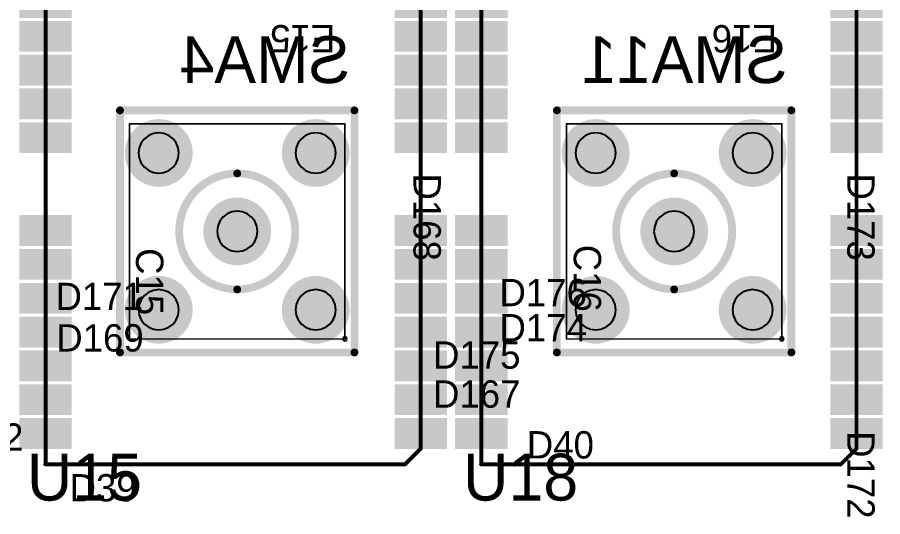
# Model space of a CAD drawing. Extents: x 11.69 to 17.18, y 4.05 to 12.26.
# Drawn here: x 13.332 to 14.439, y 7.414 to 8.054 of the extents above; entities that cross this region are included whole.
import ezdxf

# ---------------------------------------------------------------- set-up
doc = ezdxf.new("R2010")
doc.units = 0
doc.layers.get('0').update_dxf_attribs({"linetype": 'CONTINUOUS'})
for name, color, linetype in [('BOTTOMLAYER', 5, 'CONTINUOUS'), ('BOTTOMOVERLAY', 54, 'CONTINUOUS'), ('BOTTOMSOLDER', 6, 'CONTINUOUS'), ('MECHANICAL10', 56, 'CONTINUOUS'), ('MECHANICAL6', 56, 'CONTINUOUS'), ('MECHANICAL8', 56, 'CONTINUOUS'), ('MECHANICAL9', 56, 'CONTINUOUS'), ('MULTILAYER', 9, 'CONTINUOUS'), ('TOPLAYER', 1, 'CONTINUOUS'), ('TOPOVERLAY', 2, 'CONTINUOUS'), ('TOPPASTE', 8, 'CONTINUOUS'), ('TOPSOLDER', 216, 'CONTINUOUS')]:
    doc.layers.add(name, color=color, linetype=linetype)

# ---------------------------------------------------------------- blocks, each defined once
blk = doc.blocks.new('SMA_TH_HL_SMA_KHD4_B_28')
at = {"layer": 'BOTTOMLAYER', "const_width": 0.0394}
for points in [[(-0.1201, 0.1004, 1), (-0.0807, 0.1004, 1)], [(0.0807, 0.1004, 1), (0.1201, 0.1004, 1)], [(-0.0197, 0, 1), (0.0197, 0, 1)], [(-0.1201, -0.1004, 1), (-0.0807, -0.1004, 1)], [(0.0807, -0.1004, 1), (0.1201, -0.1004, 1)]]:
    blk.add_lwpolyline(points, format="xyb", close=True, dxfattribs=at)
at = {"layer": 'BOTTOMOVERLAY', "const_width": 0.01}
for points in [[(-0.155, 0.15), (-0.155, -0.15)], [(-0.155, 0.15), (0.155, 0.15)], [(0.155, 0.15), (0.155, -0.15)], [(-0.155, -0.15), (0.155, -0.15)]]:
    blk.add_lwpolyline(points, dxfattribs=at)
at = {"layer": 'BOTTOMOVERLAY'}
for points, const_width in [([(-0.1575, 0.15, 1), (-0.1525, 0.15, 1)], 0.005), ([(-0.1575, 0.15, 1), (-0.1525, 0.15, 1)], 0.005), ([(0.1525, 0.15, 1), (0.1575, 0.15, 1)], 0.005), ([(0.1525, 0.15, 1), (0.1575, 0.15, 1)], 0.005), ([(0.0743, 0, 1), (-0.0743, 0, 1)], 0.01), ([(-0.0768, 0, 1), (-0.0718, 0, 1)], 0.005), ([(0.0718, 0, 1), (0.0768, 0, 1)], 0.005), ([(-0.1575, -0.15, 1), (-0.1525, -0.15, 1)], 0.005), ([(-0.1575, -0.15, 1), (-0.1525, -0.15, 1)], 0.005), ([(0.1525, -0.15, 1), (0.1575, -0.15, 1)], 0.005), ([(0.1525, -0.15, 1), (0.1575, -0.15, 1)], 0.005)]:
    blk.add_lwpolyline(points, format="xyb", close=True, dxfattribs=dict(at, const_width=const_width))
at = {"layer": 'BOTTOMSOLDER', "const_width": 0.0434}
for points in [[(-0.1221, 0.1004, 1), (-0.0787, 0.1004, 1)], [(0.0787, 0.1004, 1), (0.1221, 0.1004, 1)], [(-0.0217, 0, 1), (0.0217, 0, 1)], [(-0.1221, -0.1004, 1), (-0.0787, -0.1004, 1)], [(0.0787, -0.1004, 1), (0.1221, -0.1004, 1)]]:
    blk.add_lwpolyline(points, format="xyb", close=True, dxfattribs=at)
at = {"layer": 'MECHANICAL6', "const_width": 0.002}
for points in [[(-0.1378, 0.1378), (0.1378, 0.1378)], [(-0.1378, 0.1378), (-0.1378, -0.1378)], [(0.1378, 0.1378), (0.1378, -0.1378)], [(-0.1378, -0.1378), (0.1378, -0.1378)]]:
    blk.add_lwpolyline(points, dxfattribs=at)
at = {"layer": 'MECHANICAL6', "const_width": 0.001}
for points in [[(-0.1383, 0.1378, 1), (-0.1373, 0.1378, 1)], [(-0.1383, 0.1378, 1), (-0.1373, 0.1378, 1)], [(0.1373, 0.1378, 1), (0.1383, 0.1378, 1)], [(0.1373, 0.1378, 1), (0.1383, 0.1378, 1)], [(-0.1383, -0.1378, 1), (-0.1373, -0.1378, 1)], [(-0.1383, -0.1378, 1), (-0.1373, -0.1378, 1)], [(0.1373, -0.1378, 1), (0.1383, -0.1378, 1)], [(0.1373, -0.1378, 1), (0.1383, -0.1378, 1)]]:
    blk.add_lwpolyline(points, format="xyb", close=True, dxfattribs=at)
at = {"layer": 'MECHANICAL8'}
for p, q in [((-0.1396, -0.136), (-0.1403, -0.1378)), ((-0.1403, -0.1378), (-0.1396, -0.1396)), ((-0.1378, -0.1352), (-0.1396, -0.136)), ((-0.1396, -0.1396), (-0.1378, -0.1403)), ((-0.136, -0.136), (-0.1378, -0.1352)), ((-0.1378, -0.1403), (-0.136, -0.1396)), ((-0.1352, -0.1378), (-0.136, -0.136)), ((-0.136, -0.1396), (-0.1352, -0.1378))]:
    blk.add_line(p, q, dxfattribs=at)
at = {"layer": 'MECHANICAL9'}
for p, q in [((-0.1133, 0.1227), (-0.1186, 0.1186)), ((-0.1071, 0.1253), (-0.1133, 0.1227)), ((-0.1004, 0.1262), (-0.1071, 0.1253)), ((-0.0937, 0.1253), (-0.1004, 0.1262)), ((-0.0875, 0.1227), (-0.0937, 0.1253)), ((-0.0821, 0.1186), (-0.0875, 0.1227)), ((0.0875, 0.1227), (0.0821, 0.1186)), ((0.0937, 0.1253), (0.0875, 0.1227)), ((0.1004, 0.1262), (0.0937, 0.1253)), ((0.1071, 0.1253), (0.1004, 0.1262)), ((0.1133, 0.1227), (0.1071, 0.1253)), ((0.1186, 0.1186), (0.1133, 0.1227)), ((-0.1227, 0.1133), (-0.1253, 0.1071)), ((-0.1186, 0.1186), (-0.1227, 0.1133)), ((-0.078, 0.1133), (-0.0821, 0.1186)), ((-0.0755, 0.1071), (-0.078, 0.1133)), ((0.078, 0.1133), (0.0755, 0.1071)), ((0.0821, 0.1186), (0.078, 0.1133)), ((0.1227, 0.1133), (0.1186, 0.1186)), ((0.1253, 0.1071), (0.1227, 0.1133)), ((-0.1253, 0.1071), (-0.1262, 0.1004)), ((-0.1262, 0.1004), (-0.1253, 0.0937)), ((-0.0746, 0.1004), (-0.0755, 0.1071)), ((-0.0755, 0.0937), (-0.0746, 0.1004)), ((0.0755, 0.1071), (0.0746, 0.1004)), ((0.0746, 0.1004), (0.0755, 0.0937)), ((0.1262, 0.1004), (0.1253, 0.1071)), ((0.1253, 0.0937), (0.1262, 0.1004)), ((-0.1253, 0.0937), (-0.1227, 0.0875)), ((-0.078, 0.0875), (-0.0755, 0.0937)), ((0.0755, 0.0937), (0.078, 0.0875)), ((0.1227, 0.0875), (0.1253, 0.0937)), ((-0.1227, 0.0875), (-0.1186, 0.0821)), ((-0.1186, 0.0821), (-0.1133, 0.078)), ((-0.1133, 0.078), (-0.1071, 0.0755)), ((-0.0937, 0.0755), (-0.0875, 0.078)), ((-0.0875, 0.078), (-0.0821, 0.0821)), ((-0.0821, 0.0821), (-0.078, 0.0875)), ((0.078, 0.0875), (0.0821, 0.0821)), ((0.0821, 0.0821), (0.0875, 0.078)), ((0.0875, 0.078), (0.0937, 0.0755)), ((0.1071, 0.0755), (0.1133, 0.078)), ((0.1133, 0.078), (0.1186, 0.0821)), ((0.1186, 0.0821), (0.1227, 0.0875)), ((-0.1071, 0.0755), (-0.1004, 0.0746)), ((-0.1004, 0.0746), (-0.0937, 0.0755)), ((0.0937, 0.0755), (0.1004, 0.0746)), ((0.1004, 0.0746), (0.1071, 0.0755)), ((-0.0129, 0.0224), (-0.0183, 0.0183)), ((-0.0067, 0.0249), (-0.0129, 0.0224)), ((0, 0.0258), (-0.0067, 0.0249)), ((0.0067, 0.0249), (0, 0.0258)), ((0.0129, 0.0224), (0.0067, 0.0249)), ((0.0183, 0.0183), (0.0129, 0.0224)), ((-0.0224, 0.0129), (-0.0249, 0.0067)), ((-0.0183, 0.0183), (-0.0224, 0.0129)), ((0.0224, 0.0129), (0.0183, 0.0183)), ((0.0249, 0.0067), (0.0224, 0.0129)), ((-0.0249, 0.0067), (-0.0258, 0)), ((-0.0258, 0), (-0.0249, -0.0067)), ((0.0258, 0), (0.0249, 0.0067)), ((0.0249, -0.0067), (0.0258, 0)), ((-0.0249, -0.0067), (-0.0224, -0.0129)), ((0.0224, -0.0129), (0.0249, -0.0067)), ((-0.0224, -0.0129), (-0.0183, -0.0183)), ((-0.0183, -0.0183), (-0.0129, -0.0224)), ((0.0129, -0.0224), (0.0183, -0.0183)), ((0.0183, -0.0183), (0.0224, -0.0129)), ((-0.0129, -0.0224), (-0.0067, -0.0249)), ((-0.0067, -0.0249), (0, -0.0258)), ((0, -0.0258), (0.0067, -0.0249)), ((0.0067, -0.0249), (0.0129, -0.0224)), ((-0.1071, -0.0755), (-0.1133, -0.078)), ((-0.1004, -0.0746), (-0.1071, -0.0755)), ((-0.0937, -0.0755), (-0.1004, -0.0746)), ((-0.0875, -0.078), (-0.0937, -0.0755)), ((0.0937, -0.0755), (0.0875, -0.078)), ((0.1004, -0.0746), (0.0937, -0.0755)), ((0.1071, -0.0755), (0.1004, -0.0746)), ((0.1133, -0.078), (0.1071, -0.0755)), ((-0.1227, -0.0875), (-0.1253, -0.0937)), ((-0.1186, -0.0821), (-0.1227, -0.0875)), ((-0.1133, -0.078), (-0.1186, -0.0821)), ((-0.0821, -0.0821), (-0.0875, -0.078)), ((-0.078, -0.0875), (-0.0821, -0.0821)), ((-0.0755, -0.0937), (-0.078, -0.0875)), ((0.078, -0.0875), (0.0755, -0.0937)), ((0.0821, -0.0821), (0.078, -0.0875)), ((0.0875, -0.078), (0.0821, -0.0821)), ((0.1186, -0.0821), (0.1133, -0.078)), ((0.1227, -0.0875), (0.1186, -0.0821)), ((0.1253, -0.0937), (0.1227, -0.0875)), ((-0.1253, -0.0937), (-0.1262, -0.1004)), ((-0.0746, -0.1004), (-0.0755, -0.0937)), ((0.0755, -0.0937), (0.0746, -0.1004)), ((0.1262, -0.1004), (0.1253, -0.0937)), ((-0.1262, -0.1004), (-0.1253, -0.1071)), ((-0.1253, -0.1071), (-0.1227, -0.1133)), ((-0.078, -0.1133), (-0.0755, -0.1071)), ((-0.0755, -0.1071), (-0.0746, -0.1004)), ((0.0746, -0.1004), (0.0755, -0.1071)), ((0.0755, -0.1071), (0.078, -0.1133)), ((0.1227, -0.1133), (0.1253, -0.1071)), ((0.1253, -0.1071), (0.1262, -0.1004)), ((-0.1227, -0.1133), (-0.1186, -0.1186)), ((-0.1186, -0.1186), (-0.1133, -0.1227)), ((-0.0875, -0.1227), (-0.0821, -0.1186)), ((-0.0821, -0.1186), (-0.078, -0.1133)), ((0.078, -0.1133), (0.0821, -0.1186)), ((0.0821, -0.1186), (0.0875, -0.1227)), ((0.1133, -0.1227), (0.1186, -0.1186)), ((0.1186, -0.1186), (0.1227, -0.1133)), ((-0.1133, -0.1227), (-0.1071, -0.1253)), ((-0.1071, -0.1253), (-0.1004, -0.1262)), ((-0.1004, -0.1262), (-0.0937, -0.1253)), ((-0.0937, -0.1253), (-0.0875, -0.1227)), ((0.0875, -0.1227), (0.0937, -0.1253)), ((0.0937, -0.1253), (0.1004, -0.1262)), ((0.1004, -0.1262), (0.1071, -0.1253)), ((0.1071, -0.1253), (0.1133, -0.1227))]:
    blk.add_line(p, q, dxfattribs=at)
at = {"layer": 'MULTILAYER', "const_width": 0.0394}
for points in [[(-0.1201, 0.1004, 1), (-0.0807, 0.1004, 1)], [(0.0807, 0.1004, 1), (0.1201, 0.1004, 1)], [(-0.0197, 0, 1), (0.0197, 0, 1)], [(-0.1201, -0.1004, 1), (-0.0807, -0.1004, 1)], [(0.0807, -0.1004, 1), (0.1201, -0.1004, 1)]]:
    blk.add_lwpolyline(points, format="xyb", close=True, dxfattribs=at)
at = {"layer": 'TOPLAYER', "const_width": 0.0394}
for points in [[(-0.1201, 0.1004, 1), (-0.0807, 0.1004, 1)], [(0.0807, 0.1004, 1), (0.1201, 0.1004, 1)], [(-0.0197, 0, 1), (0.0197, 0, 1)], [(-0.1201, -0.1004, 1), (-0.0807, -0.1004, 1)], [(0.0807, -0.1004, 1), (0.1201, -0.1004, 1)]]:
    blk.add_lwpolyline(points, format="xyb", close=True, dxfattribs=at)
at = {"layer": 'TOPSOLDER', "const_width": 0.0434}
for points in [[(-0.1221, 0.1004, 1), (-0.0787, 0.1004, 1)], [(0.0787, 0.1004, 1), (0.1221, 0.1004, 1)], [(-0.0217, 0, 1), (0.0217, 0, 1)], [(-0.1221, -0.1004, 1), (-0.0787, -0.1004, 1)], [(0.0787, -0.1004, 1), (0.1221, -0.1004, 1)]]:
    blk.add_lwpolyline(points, format="xyb", close=True, dxfattribs=at)
blk = doc.blocks.new('SMA_TH_HL_SMA_KHD4_B_35')
at = {"layer": 'BOTTOMLAYER', "const_width": 0.0394}
for points in [[(-0.1201, 0.1004, 1), (-0.0807, 0.1004, 1)], [(0.0807, 0.1004, 1), (0.1201, 0.1004, 1)], [(-0.0197, 0, 1), (0.0197, 0, 1)], [(-0.1201, -0.1004, 1), (-0.0807, -0.1004, 1)], [(0.0807, -0.1004, 1), (0.1201, -0.1004, 1)]]:
    blk.add_lwpolyline(points, format="xyb", close=True, dxfattribs=at)
at = {"layer": 'BOTTOMOVERLAY', "const_width": 0.01}
for points in [[(-0.155, 0.15), (-0.155, -0.15)], [(-0.155, 0.15), (0.155, 0.15)], [(0.155, 0.15), (0.155, -0.15)], [(-0.155, -0.15), (0.155, -0.15)]]:
    blk.add_lwpolyline(points, dxfattribs=at)
at = {"layer": 'BOTTOMOVERLAY'}
for points, const_width in [([(-0.1575, 0.15, 1), (-0.1525, 0.15, 1)], 0.005), ([(-0.1575, 0.15, 1), (-0.1525, 0.15, 1)], 0.005), ([(0.1525, 0.15, 1), (0.1575, 0.15, 1)], 0.005), ([(0.1525, 0.15, 1), (0.1575, 0.15, 1)], 0.005), ([(0.0743, 0, 1), (-0.0743, 0, 1)], 0.01), ([(-0.0768, 0, 1), (-0.0718, 0, 1)], 0.005), ([(0.0718, 0, 1), (0.0768, 0, 1)], 0.005), ([(-0.1575, -0.15, 1), (-0.1525, -0.15, 1)], 0.005), ([(-0.1575, -0.15, 1), (-0.1525, -0.15, 1)], 0.005), ([(0.1525, -0.15, 1), (0.1575, -0.15, 1)], 0.005), ([(0.1525, -0.15, 1), (0.1575, -0.15, 1)], 0.005)]:
    blk.add_lwpolyline(points, format="xyb", close=True, dxfattribs=dict(at, const_width=const_width))
at = {"layer": 'BOTTOMSOLDER', "const_width": 0.0434}
for points in [[(-0.1221, 0.1004, 1), (-0.0787, 0.1004, 1)], [(0.0787, 0.1004, 1), (0.1221, 0.1004, 1)], [(-0.0217, 0, 1), (0.0217, 0, 1)], [(-0.1221, -0.1004, 1), (-0.0787, -0.1004, 1)], [(0.0787, -0.1004, 1), (0.1221, -0.1004, 1)]]:
    blk.add_lwpolyline(points, format="xyb", close=True, dxfattribs=at)
at = {"layer": 'MECHANICAL6', "const_width": 0.002}
for points in [[(-0.1378, 0.1378), (0.1378, 0.1378)], [(-0.1378, 0.1378), (-0.1378, -0.1378)], [(0.1378, 0.1378), (0.1378, -0.1378)], [(-0.1378, -0.1378), (0.1378, -0.1378)]]:
    blk.add_lwpolyline(points, dxfattribs=at)
at = {"layer": 'MECHANICAL6', "const_width": 0.001}
for points in [[(-0.1383, 0.1378, 1), (-0.1373, 0.1378, 1)], [(-0.1383, 0.1378, 1), (-0.1373, 0.1378, 1)], [(0.1373, 0.1378, 1), (0.1383, 0.1378, 1)], [(0.1373, 0.1378, 1), (0.1383, 0.1378, 1)], [(-0.1383, -0.1378, 1), (-0.1373, -0.1378, 1)], [(-0.1383, -0.1378, 1), (-0.1373, -0.1378, 1)], [(0.1373, -0.1378, 1), (0.1383, -0.1378, 1)], [(0.1373, -0.1378, 1), (0.1383, -0.1378, 1)]]:
    blk.add_lwpolyline(points, format="xyb", close=True, dxfattribs=at)
at = {"layer": 'MECHANICAL8'}
for p, q in [((-0.1396, -0.136), (-0.1403, -0.1378)), ((-0.1403, -0.1378), (-0.1396, -0.1396)), ((-0.1378, -0.1352), (-0.1396, -0.136)), ((-0.1396, -0.1396), (-0.1378, -0.1403)), ((-0.136, -0.136), (-0.1378, -0.1352)), ((-0.1378, -0.1403), (-0.136, -0.1396)), ((-0.1352, -0.1378), (-0.136, -0.136)), ((-0.136, -0.1396), (-0.1352, -0.1378))]:
    blk.add_line(p, q, dxfattribs=at)
at = {"layer": 'MECHANICAL9'}
for p, q in [((-0.1133, 0.1227), (-0.1186, 0.1186)), ((-0.1071, 0.1253), (-0.1133, 0.1227)), ((-0.1004, 0.1262), (-0.1071, 0.1253)), ((-0.0937, 0.1253), (-0.1004, 0.1262)), ((-0.0875, 0.1227), (-0.0937, 0.1253)), ((-0.0821, 0.1186), (-0.0875, 0.1227)), ((0.0875, 0.1227), (0.0821, 0.1186)), ((0.0937, 0.1253), (0.0875, 0.1227)), ((0.1004, 0.1262), (0.0937, 0.1253)), ((0.1071, 0.1253), (0.1004, 0.1262)), ((0.1133, 0.1227), (0.1071, 0.1253)), ((0.1186, 0.1186), (0.1133, 0.1227)), ((-0.1227, 0.1133), (-0.1253, 0.1071)), ((-0.1186, 0.1186), (-0.1227, 0.1133)), ((-0.078, 0.1133), (-0.0821, 0.1186)), ((-0.0755, 0.1071), (-0.078, 0.1133)), ((0.078, 0.1133), (0.0755, 0.1071)), ((0.0821, 0.1186), (0.078, 0.1133)), ((0.1227, 0.1133), (0.1186, 0.1186)), ((0.1253, 0.1071), (0.1227, 0.1133)), ((-0.1253, 0.1071), (-0.1262, 0.1004)), ((-0.1262, 0.1004), (-0.1253, 0.0937)), ((-0.0746, 0.1004), (-0.0755, 0.1071)), ((-0.0755, 0.0937), (-0.0746, 0.1004)), ((0.0755, 0.1071), (0.0746, 0.1004)), ((0.0746, 0.1004), (0.0755, 0.0937)), ((0.1262, 0.1004), (0.1253, 0.1071)), ((0.1253, 0.0937), (0.1262, 0.1004)), ((-0.1253, 0.0937), (-0.1227, 0.0875)), ((-0.078, 0.0875), (-0.0755, 0.0937)), ((0.0755, 0.0937), (0.078, 0.0875)), ((0.1227, 0.0875), (0.1253, 0.0937)), ((-0.1227, 0.0875), (-0.1186, 0.0821)), ((-0.1186, 0.0821), (-0.1133, 0.078)), ((-0.1133, 0.078), (-0.1071, 0.0755)), ((-0.0937, 0.0755), (-0.0875, 0.078)), ((-0.0875, 0.078), (-0.0821, 0.0821)), ((-0.0821, 0.0821), (-0.078, 0.0875)), ((0.078, 0.0875), (0.0821, 0.0821)), ((0.0821, 0.0821), (0.0875, 0.078)), ((0.0875, 0.078), (0.0937, 0.0755)), ((0.1071, 0.0755), (0.1133, 0.078)), ((0.1133, 0.078), (0.1186, 0.0821)), ((0.1186, 0.0821), (0.1227, 0.0875)), ((-0.1071, 0.0755), (-0.1004, 0.0746)), ((-0.1004, 0.0746), (-0.0937, 0.0755)), ((0.0937, 0.0755), (0.1004, 0.0746)), ((0.1004, 0.0746), (0.1071, 0.0755)), ((-0.0129, 0.0224), (-0.0183, 0.0183)), ((-0.0067, 0.0249), (-0.0129, 0.0224)), ((0, 0.0258), (-0.0067, 0.0249)), ((0.0067, 0.0249), (0, 0.0258)), ((0.0129, 0.0224), (0.0067, 0.0249)), ((0.0183, 0.0183), (0.0129, 0.0224)), ((-0.0224, 0.0129), (-0.0249, 0.0067)), ((-0.0183, 0.0183), (-0.0224, 0.0129)), ((0.0224, 0.0129), (0.0183, 0.0183)), ((0.0249, 0.0067), (0.0224, 0.0129)), ((-0.0249, 0.0067), (-0.0258, 0)), ((-0.0258, 0), (-0.0249, -0.0067)), ((0.0258, 0), (0.0249, 0.0067)), ((0.0249, -0.0067), (0.0258, 0)), ((-0.0249, -0.0067), (-0.0224, -0.0129)), ((0.0224, -0.0129), (0.0249, -0.0067)), ((-0.0224, -0.0129), (-0.0183, -0.0183)), ((-0.0183, -0.0183), (-0.0129, -0.0224)), ((0.0129, -0.0224), (0.0183, -0.0183)), ((0.0183, -0.0183), (0.0224, -0.0129)), ((-0.0129, -0.0224), (-0.0067, -0.0249)), ((-0.0067, -0.0249), (0, -0.0258)), ((0, -0.0258), (0.0067, -0.0249)), ((0.0067, -0.0249), (0.0129, -0.0224)), ((-0.1071, -0.0755), (-0.1133, -0.078)), ((-0.1004, -0.0746), (-0.1071, -0.0755)), ((-0.0937, -0.0755), (-0.1004, -0.0746)), ((-0.0875, -0.078), (-0.0937, -0.0755)), ((0.0937, -0.0755), (0.0875, -0.078)), ((0.1004, -0.0746), (0.0937, -0.0755)), ((0.1071, -0.0755), (0.1004, -0.0746)), ((0.1133, -0.078), (0.1071, -0.0755)), ((-0.1227, -0.0875), (-0.1253, -0.0937)), ((-0.1186, -0.0821), (-0.1227, -0.0875)), ((-0.1133, -0.078), (-0.1186, -0.0821)), ((-0.0821, -0.0821), (-0.0875, -0.078)), ((-0.078, -0.0875), (-0.0821, -0.0821)), ((-0.0755, -0.0937), (-0.078, -0.0875)), ((0.078, -0.0875), (0.0755, -0.0937)), ((0.0821, -0.0821), (0.078, -0.0875)), ((0.0875, -0.078), (0.0821, -0.0821)), ((0.1186, -0.0821), (0.1133, -0.078)), ((0.1227, -0.0875), (0.1186, -0.0821)), ((0.1253, -0.0937), (0.1227, -0.0875)), ((-0.1253, -0.0937), (-0.1262, -0.1004)), ((-0.0746, -0.1004), (-0.0755, -0.0937)), ((0.0755, -0.0937), (0.0746, -0.1004)), ((0.1262, -0.1004), (0.1253, -0.0937)), ((-0.1262, -0.1004), (-0.1253, -0.1071)), ((-0.1253, -0.1071), (-0.1227, -0.1133)), ((-0.078, -0.1133), (-0.0755, -0.1071)), ((-0.0755, -0.1071), (-0.0746, -0.1004)), ((0.0746, -0.1004), (0.0755, -0.1071)), ((0.0755, -0.1071), (0.078, -0.1133)), ((0.1227, -0.1133), (0.1253, -0.1071)), ((0.1253, -0.1071), (0.1262, -0.1004)), ((-0.1227, -0.1133), (-0.1186, -0.1186)), ((-0.1186, -0.1186), (-0.1133, -0.1227)), ((-0.0875, -0.1227), (-0.0821, -0.1186)), ((-0.0821, -0.1186), (-0.078, -0.1133)), ((0.078, -0.1133), (0.0821, -0.1186)), ((0.0821, -0.1186), (0.0875, -0.1227)), ((0.1133, -0.1227), (0.1186, -0.1186)), ((0.1186, -0.1186), (0.1227, -0.1133)), ((-0.1133, -0.1227), (-0.1071, -0.1253)), ((-0.1071, -0.1253), (-0.1004, -0.1262)), ((-0.1004, -0.1262), (-0.0937, -0.1253)), ((-0.0937, -0.1253), (-0.0875, -0.1227)), ((0.0875, -0.1227), (0.0937, -0.1253)), ((0.0937, -0.1253), (0.1004, -0.1262)), ((0.1004, -0.1262), (0.1071, -0.1253)), ((0.1071, -0.1253), (0.1133, -0.1227))]:
    blk.add_line(p, q, dxfattribs=at)
at = {"layer": 'MULTILAYER', "const_width": 0.0394}
for points in [[(-0.1201, 0.1004, 1), (-0.0807, 0.1004, 1)], [(0.0807, 0.1004, 1), (0.1201, 0.1004, 1)], [(-0.0197, 0, 1), (0.0197, 0, 1)], [(-0.1201, -0.1004, 1), (-0.0807, -0.1004, 1)], [(0.0807, -0.1004, 1), (0.1201, -0.1004, 1)]]:
    blk.add_lwpolyline(points, format="xyb", close=True, dxfattribs=at)
at = {"layer": 'TOPLAYER', "const_width": 0.0394}
for points in [[(-0.1201, 0.1004, 1), (-0.0807, 0.1004, 1)], [(0.0807, 0.1004, 1), (0.1201, 0.1004, 1)], [(-0.0197, 0, 1), (0.0197, 0, 1)], [(-0.1201, -0.1004, 1), (-0.0807, -0.1004, 1)], [(0.0807, -0.1004, 1), (0.1201, -0.1004, 1)]]:
    blk.add_lwpolyline(points, format="xyb", close=True, dxfattribs=at)
at = {"layer": 'TOPSOLDER', "const_width": 0.0434}
for points in [[(-0.1221, 0.1004, 1), (-0.0787, 0.1004, 1)], [(0.0787, 0.1004, 1), (0.1221, 0.1004, 1)], [(-0.0217, 0, 1), (0.0217, 0, 1)], [(-0.1221, -0.1004, 1), (-0.0787, -0.1004, 1)], [(0.0787, -0.1004, 1), (0.1221, -0.1004, 1)]]:
    blk.add_lwpolyline(points, format="xyb", close=True, dxfattribs=at)
blk = doc.blocks.new('LB1020B_61')
at = {"layer": 'TOPLAYER'}
for points in [[(-0.0295, 0.5749), (0.0295, 0.5749), (-0.0295, 0.6064), (0.0295, 0.6064)], [(0.4505, 0.5749), (0.5095, 0.5749), (0.4505, 0.6064), (0.5095, 0.6064)], [(-0.0295, 0.5316), (0.0295, 0.5316), (-0.0295, 0.5631), (0.0295, 0.5631)], [(0.4505, 0.5316), (0.5095, 0.5316), (0.4505, 0.5631), (0.5095, 0.5631)], [(-0.0295, 0.4883), (0.0295, 0.4883), (-0.0295, 0.5198), (0.0295, 0.5198)], [(0.4505, 0.4883), (0.5095, 0.4883), (0.4505, 0.5198), (0.5095, 0.5198)], [(-0.0295, 0.445), (0.0295, 0.445), (-0.0295, 0.4765), (0.0295, 0.4765)], [(0.4505, 0.445), (0.5095, 0.445), (0.4505, 0.4765), (0.5095, 0.4765)], [(-0.0295, 0.4017), (0.0295, 0.4017), (-0.0295, 0.4331), (0.0295, 0.4331)], [(0.4505, 0.4017), (0.5095, 0.4017), (0.4505, 0.4331), (0.5095, 0.4331)], [(-0.0295, 0.3583), (0.0295, 0.3583), (-0.0295, 0.3898), (0.0295, 0.3898)], [(0.4505, 0.3583), (0.5095, 0.3583), (0.4505, 0.3898), (0.5095, 0.3898)], [(-0.0295, 0.315), (0.0295, 0.315), (-0.0295, 0.3465), (0.0295, 0.3465)], [(0.4505, 0.315), (0.5095, 0.315), (0.4505, 0.3465), (0.5095, 0.3465)], [(-0.0295, 0.1961), (0.0295, 0.1961), (-0.0295, 0.2276), (0.0295, 0.2276)], [(0.4505, 0.1961), (0.5095, 0.1961), (0.4505, 0.2276), (0.5095, 0.2276)], [(-0.0295, 0.1528), (0.0295, 0.1528), (-0.0295, 0.1843), (0.0295, 0.1843)], [(0.4505, 0.1528), (0.5095, 0.1528), (0.4505, 0.1843), (0.5095, 0.1843)], [(-0.0295, 0.1095), (0.0295, 0.1095), (-0.0295, 0.141), (0.0295, 0.141)], [(0.4505, 0.1095), (0.5095, 0.1095), (0.4505, 0.141), (0.5095, 0.141)], [(-0.0295, 0.0662), (0.0295, 0.0662), (-0.0295, 0.0977), (0.0295, 0.0977)], [(0.4505, 0.0662), (0.5095, 0.0662), (0.4505, 0.0977), (0.5095, 0.0977)], [(-0.0295, 0.0229), (0.0295, 0.0229), (-0.0295, 0.0544), (0.0295, 0.0544)], [(0.4505, 0.0229), (0.5095, 0.0229), (0.4505, 0.0544), (0.5095, 0.0544)]]:
    blk.add_solid(points, dxfattribs=at)
at = {"layer": 'TOPOVERLAY', "const_width": 0.005}
for points in [[(0.02, 0.63), (0, 0.61)], [(0.4803, 0.63), (0.02, 0.63)], [(0.48, 0.6299), (0.48, 0)], [(0, 0.61), (0, 0.0001)], [(0.4803, 0.0001), (0, 0.0001)]]:
    blk.add_lwpolyline(points, dxfattribs=at)
at = {"layer": 'TOPOVERLAY', "const_width": 0.0025}
for points in [[(0.0187, 0.63, 1), (0.0213, 0.63, 1)], [(0.0187, 0.63, 1), (0.0213, 0.63, 1)], [(0.4788, 0.6299, 1), (0.4813, 0.6299, 1)], [(0.4791, 0.63, 1), (0.4816, 0.63, 1)], [(-0.0013, 0.61, 1), (0.0013, 0.61, 1)], [(-0.0013, 0.61, 1), (0.0013, 0.61, 1)], [(-0.0013, 0.0001, 1), (0.0013, 0.0001, 1)], [(-0.0013, 0.0001, 1), (0.0013, 0.0001, 1)], [(0.4788, 0, 1), (0.4813, 0, 1)], [(0.4791, 0.0001, 1), (0.4816, 0.0001, 1)]]:
    blk.add_lwpolyline(points, format="xyb", close=True, dxfattribs=at)
at = {"layer": 'TOPPASTE'}
for points in [[(-0.0295, 0.5749), (0.0295, 0.5749), (-0.0295, 0.6064), (0.0295, 0.6064)], [(0.4505, 0.5749), (0.5095, 0.5749), (0.4505, 0.6064), (0.5095, 0.6064)], [(-0.0295, 0.5316), (0.0295, 0.5316), (-0.0295, 0.5631), (0.0295, 0.5631)], [(0.4505, 0.5316), (0.5095, 0.5316), (0.4505, 0.5631), (0.5095, 0.5631)], [(-0.0295, 0.4883), (0.0295, 0.4883), (-0.0295, 0.5198), (0.0295, 0.5198)], [(0.4505, 0.4883), (0.5095, 0.4883), (0.4505, 0.5198), (0.5095, 0.5198)], [(-0.0295, 0.445), (0.0295, 0.445), (-0.0295, 0.4765), (0.0295, 0.4765)], [(0.4505, 0.445), (0.5095, 0.445), (0.4505, 0.4765), (0.5095, 0.4765)], [(-0.0295, 0.4017), (0.0295, 0.4017), (-0.0295, 0.4331), (0.0295, 0.4331)], [(0.4505, 0.4017), (0.5095, 0.4017), (0.4505, 0.4331), (0.5095, 0.4331)], [(-0.0295, 0.3583), (0.0295, 0.3583), (-0.0295, 0.3898), (0.0295, 0.3898)], [(0.4505, 0.3583), (0.5095, 0.3583), (0.4505, 0.3898), (0.5095, 0.3898)], [(-0.0295, 0.315), (0.0295, 0.315), (-0.0295, 0.3465), (0.0295, 0.3465)], [(0.4505, 0.315), (0.5095, 0.315), (0.4505, 0.3465), (0.5095, 0.3465)], [(-0.0295, 0.1961), (0.0295, 0.1961), (-0.0295, 0.2276), (0.0295, 0.2276)], [(0.4505, 0.1961), (0.5095, 0.1961), (0.4505, 0.2276), (0.5095, 0.2276)], [(-0.0295, 0.1528), (0.0295, 0.1528), (-0.0295, 0.1843), (0.0295, 0.1843)], [(0.4505, 0.1528), (0.5095, 0.1528), (0.4505, 0.1843), (0.5095, 0.1843)], [(-0.0295, 0.1095), (0.0295, 0.1095), (-0.0295, 0.141), (0.0295, 0.141)], [(0.4505, 0.1095), (0.5095, 0.1095), (0.4505, 0.141), (0.5095, 0.141)], [(-0.0295, 0.0662), (0.0295, 0.0662), (-0.0295, 0.0977), (0.0295, 0.0977)], [(0.4505, 0.0662), (0.5095, 0.0662), (0.4505, 0.0977), (0.5095, 0.0977)], [(-0.0295, 0.0229), (0.0295, 0.0229), (-0.0295, 0.0544), (0.0295, 0.0544)], [(0.4505, 0.0229), (0.5095, 0.0229), (0.4505, 0.0544), (0.5095, 0.0544)]]:
    blk.add_solid(points, dxfattribs=at)
at = {"layer": 'TOPSOLDER'}
for points in [[(-0.0335, 0.5709), (0.0335, 0.5709), (-0.0335, 0.6104), (0.0335, 0.6104)], [(0.4465, 0.5709), (0.5135, 0.5709), (0.4465, 0.6104), (0.5135, 0.6104)], [(-0.0335, 0.5276), (0.0335, 0.5276), (-0.0335, 0.5671), (0.0335, 0.5671)], [(0.4465, 0.5276), (0.5135, 0.5276), (0.4465, 0.5671), (0.5135, 0.5671)], [(-0.0335, 0.4843), (0.0335, 0.4843), (-0.0335, 0.5238), (0.0335, 0.5238)], [(0.4465, 0.4843), (0.5135, 0.4843), (0.4465, 0.5238), (0.5135, 0.5238)], [(-0.0335, 0.441), (0.0335, 0.441), (-0.0335, 0.4805), (0.0335, 0.4805)], [(0.4465, 0.441), (0.5135, 0.441), (0.4465, 0.4805), (0.5135, 0.4805)], [(-0.0335, 0.3977), (0.0335, 0.3977), (-0.0335, 0.4371), (0.0335, 0.4371)], [(0.4465, 0.3977), (0.5135, 0.3977), (0.4465, 0.4371), (0.5135, 0.4371)], [(-0.0335, 0.3543), (0.0335, 0.3543), (-0.0335, 0.3938), (0.0335, 0.3938)], [(0.4465, 0.3543), (0.5135, 0.3543), (0.4465, 0.3938), (0.5135, 0.3938)], [(-0.0335, 0.311), (0.0335, 0.311), (-0.0335, 0.3505), (0.0335, 0.3505)], [(0.4465, 0.311), (0.5135, 0.311), (0.4465, 0.3505), (0.5135, 0.3505)], [(-0.0335, 0.1921), (0.0335, 0.1921), (-0.0335, 0.2316), (0.0335, 0.2316)], [(0.4465, 0.1921), (0.5135, 0.1921), (0.4465, 0.2316), (0.5135, 0.2316)], [(-0.0335, 0.1488), (0.0335, 0.1488), (-0.0335, 0.1883), (0.0335, 0.1883)], [(0.4465, 0.1488), (0.5135, 0.1488), (0.4465, 0.1883), (0.5135, 0.1883)], [(-0.0335, 0.1055), (0.0335, 0.1055), (-0.0335, 0.145), (0.0335, 0.145)], [(0.4465, 0.1055), (0.5135, 0.1055), (0.4465, 0.145), (0.5135, 0.145)], [(-0.0335, 0.0622), (0.0335, 0.0622), (-0.0335, 0.1017), (0.0335, 0.1017)], [(0.4465, 0.0622), (0.5135, 0.0622), (0.4465, 0.1017), (0.5135, 0.1017)], [(-0.0335, 0.0189), (0.0335, 0.0189), (-0.0335, 0.0584), (0.0335, 0.0584)], [(0.4465, 0.0189), (0.5135, 0.0189), (0.4465, 0.0584), (0.5135, 0.0584)]]:
    blk.add_solid(points, dxfattribs=at)
blk = doc.blocks.new('LB1020B_72')
at = {"layer": 'TOPLAYER'}
for points in [[(-0.0295, 0.5749), (0.0295, 0.5749), (-0.0295, 0.6064), (0.0295, 0.6064)], [(0.4505, 0.5749), (0.5095, 0.5749), (0.4505, 0.6064), (0.5095, 0.6064)], [(-0.0295, 0.5316), (0.0295, 0.5316), (-0.0295, 0.5631), (0.0295, 0.5631)], [(0.4505, 0.5316), (0.5095, 0.5316), (0.4505, 0.5631), (0.5095, 0.5631)], [(-0.0295, 0.4883), (0.0295, 0.4883), (-0.0295, 0.5198), (0.0295, 0.5198)], [(0.4505, 0.4883), (0.5095, 0.4883), (0.4505, 0.5198), (0.5095, 0.5198)], [(-0.0295, 0.445), (0.0295, 0.445), (-0.0295, 0.4765), (0.0295, 0.4765)], [(0.4505, 0.445), (0.5095, 0.445), (0.4505, 0.4765), (0.5095, 0.4765)], [(-0.0295, 0.4017), (0.0295, 0.4017), (-0.0295, 0.4331), (0.0295, 0.4331)], [(0.4505, 0.4017), (0.5095, 0.4017), (0.4505, 0.4331), (0.5095, 0.4331)], [(-0.0295, 0.3583), (0.0295, 0.3583), (-0.0295, 0.3898), (0.0295, 0.3898)], [(0.4505, 0.3583), (0.5095, 0.3583), (0.4505, 0.3898), (0.5095, 0.3898)], [(-0.0295, 0.315), (0.0295, 0.315), (-0.0295, 0.3465), (0.0295, 0.3465)], [(0.4505, 0.315), (0.5095, 0.315), (0.4505, 0.3465), (0.5095, 0.3465)], [(-0.0295, 0.1961), (0.0295, 0.1961), (-0.0295, 0.2276), (0.0295, 0.2276)], [(0.4505, 0.1961), (0.5095, 0.1961), (0.4505, 0.2276), (0.5095, 0.2276)], [(-0.0295, 0.1528), (0.0295, 0.1528), (-0.0295, 0.1843), (0.0295, 0.1843)], [(0.4505, 0.1528), (0.5095, 0.1528), (0.4505, 0.1843), (0.5095, 0.1843)], [(-0.0295, 0.1095), (0.0295, 0.1095), (-0.0295, 0.141), (0.0295, 0.141)], [(0.4505, 0.1095), (0.5095, 0.1095), (0.4505, 0.141), (0.5095, 0.141)], [(-0.0295, 0.0662), (0.0295, 0.0662), (-0.0295, 0.0977), (0.0295, 0.0977)], [(0.4505, 0.0662), (0.5095, 0.0662), (0.4505, 0.0977), (0.5095, 0.0977)], [(-0.0295, 0.0229), (0.0295, 0.0229), (-0.0295, 0.0544), (0.0295, 0.0544)], [(0.4505, 0.0229), (0.5095, 0.0229), (0.4505, 0.0544), (0.5095, 0.0544)]]:
    blk.add_solid(points, dxfattribs=at)
at = {"layer": 'TOPOVERLAY', "const_width": 0.005}
for points in [[(0.02, 0.63), (0, 0.61)], [(0.4803, 0.63), (0.02, 0.63)], [(0.48, 0.6299), (0.48, 0)], [(0, 0.61), (0, 0.0001)], [(0.4803, 0.0001), (0, 0.0001)]]:
    blk.add_lwpolyline(points, dxfattribs=at)
at = {"layer": 'TOPOVERLAY', "const_width": 0.0025}
for points in [[(0.0187, 0.63, 1), (0.0213, 0.63, 1)], [(0.0187, 0.63, 1), (0.0213, 0.63, 1)], [(0.4788, 0.6299, 1), (0.4813, 0.6299, 1)], [(0.4791, 0.63, 1), (0.4816, 0.63, 1)], [(-0.0013, 0.61, 1), (0.0013, 0.61, 1)], [(-0.0013, 0.61, 1), (0.0013, 0.61, 1)], [(-0.0013, 0.0001, 1), (0.0013, 0.0001, 1)], [(-0.0013, 0.0001, 1), (0.0013, 0.0001, 1)], [(0.4788, 0, 1), (0.4813, 0, 1)], [(0.4791, 0.0001, 1), (0.4816, 0.0001, 1)]]:
    blk.add_lwpolyline(points, format="xyb", close=True, dxfattribs=at)
at = {"layer": 'TOPPASTE'}
for points in [[(-0.0295, 0.5749), (0.0295, 0.5749), (-0.0295, 0.6064), (0.0295, 0.6064)], [(0.4505, 0.5749), (0.5095, 0.5749), (0.4505, 0.6064), (0.5095, 0.6064)], [(-0.0295, 0.5316), (0.0295, 0.5316), (-0.0295, 0.5631), (0.0295, 0.5631)], [(0.4505, 0.5316), (0.5095, 0.5316), (0.4505, 0.5631), (0.5095, 0.5631)], [(-0.0295, 0.4883), (0.0295, 0.4883), (-0.0295, 0.5198), (0.0295, 0.5198)], [(0.4505, 0.4883), (0.5095, 0.4883), (0.4505, 0.5198), (0.5095, 0.5198)], [(-0.0295, 0.445), (0.0295, 0.445), (-0.0295, 0.4765), (0.0295, 0.4765)], [(0.4505, 0.445), (0.5095, 0.445), (0.4505, 0.4765), (0.5095, 0.4765)], [(-0.0295, 0.4017), (0.0295, 0.4017), (-0.0295, 0.4331), (0.0295, 0.4331)], [(0.4505, 0.4017), (0.5095, 0.4017), (0.4505, 0.4331), (0.5095, 0.4331)], [(-0.0295, 0.3583), (0.0295, 0.3583), (-0.0295, 0.3898), (0.0295, 0.3898)], [(0.4505, 0.3583), (0.5095, 0.3583), (0.4505, 0.3898), (0.5095, 0.3898)], [(-0.0295, 0.315), (0.0295, 0.315), (-0.0295, 0.3465), (0.0295, 0.3465)], [(0.4505, 0.315), (0.5095, 0.315), (0.4505, 0.3465), (0.5095, 0.3465)], [(-0.0295, 0.1961), (0.0295, 0.1961), (-0.0295, 0.2276), (0.0295, 0.2276)], [(0.4505, 0.1961), (0.5095, 0.1961), (0.4505, 0.2276), (0.5095, 0.2276)], [(-0.0295, 0.1528), (0.0295, 0.1528), (-0.0295, 0.1843), (0.0295, 0.1843)], [(0.4505, 0.1528), (0.5095, 0.1528), (0.4505, 0.1843), (0.5095, 0.1843)], [(-0.0295, 0.1095), (0.0295, 0.1095), (-0.0295, 0.141), (0.0295, 0.141)], [(0.4505, 0.1095), (0.5095, 0.1095), (0.4505, 0.141), (0.5095, 0.141)], [(-0.0295, 0.0662), (0.0295, 0.0662), (-0.0295, 0.0977), (0.0295, 0.0977)], [(0.4505, 0.0662), (0.5095, 0.0662), (0.4505, 0.0977), (0.5095, 0.0977)], [(-0.0295, 0.0229), (0.0295, 0.0229), (-0.0295, 0.0544), (0.0295, 0.0544)], [(0.4505, 0.0229), (0.5095, 0.0229), (0.4505, 0.0544), (0.5095, 0.0544)]]:
    blk.add_solid(points, dxfattribs=at)
at = {"layer": 'TOPSOLDER'}
for points in [[(-0.0335, 0.5709), (0.0335, 0.5709), (-0.0335, 0.6104), (0.0335, 0.6104)], [(0.4465, 0.5709), (0.5135, 0.5709), (0.4465, 0.6104), (0.5135, 0.6104)], [(-0.0335, 0.5276), (0.0335, 0.5276), (-0.0335, 0.5671), (0.0335, 0.5671)], [(0.4465, 0.5276), (0.5135, 0.5276), (0.4465, 0.5671), (0.5135, 0.5671)], [(-0.0335, 0.4843), (0.0335, 0.4843), (-0.0335, 0.5238), (0.0335, 0.5238)], [(0.4465, 0.4843), (0.5135, 0.4843), (0.4465, 0.5238), (0.5135, 0.5238)], [(-0.0335, 0.441), (0.0335, 0.441), (-0.0335, 0.4805), (0.0335, 0.4805)], [(0.4465, 0.441), (0.5135, 0.441), (0.4465, 0.4805), (0.5135, 0.4805)], [(-0.0335, 0.3977), (0.0335, 0.3977), (-0.0335, 0.4371), (0.0335, 0.4371)], [(0.4465, 0.3977), (0.5135, 0.3977), (0.4465, 0.4371), (0.5135, 0.4371)], [(-0.0335, 0.3543), (0.0335, 0.3543), (-0.0335, 0.3938), (0.0335, 0.3938)], [(0.4465, 0.3543), (0.5135, 0.3543), (0.4465, 0.3938), (0.5135, 0.3938)], [(-0.0335, 0.311), (0.0335, 0.311), (-0.0335, 0.3505), (0.0335, 0.3505)], [(0.4465, 0.311), (0.5135, 0.311), (0.4465, 0.3505), (0.5135, 0.3505)], [(-0.0335, 0.1921), (0.0335, 0.1921), (-0.0335, 0.2316), (0.0335, 0.2316)], [(0.4465, 0.1921), (0.5135, 0.1921), (0.4465, 0.2316), (0.5135, 0.2316)], [(-0.0335, 0.1488), (0.0335, 0.1488), (-0.0335, 0.1883), (0.0335, 0.1883)], [(0.4465, 0.1488), (0.5135, 0.1488), (0.4465, 0.1883), (0.5135, 0.1883)], [(-0.0335, 0.1055), (0.0335, 0.1055), (-0.0335, 0.145), (0.0335, 0.145)], [(0.4465, 0.1055), (0.5135, 0.1055), (0.4465, 0.145), (0.5135, 0.145)], [(-0.0335, 0.0622), (0.0335, 0.0622), (-0.0335, 0.1017), (0.0335, 0.1017)], [(0.4465, 0.0622), (0.5135, 0.0622), (0.4465, 0.1017), (0.5135, 0.1017)], [(-0.0335, 0.0189), (0.0335, 0.0189), (-0.0335, 0.0584), (0.0335, 0.0584)], [(0.4465, 0.0189), (0.5135, 0.0189), (0.4465, 0.0584), (0.5135, 0.0584)]]:
    blk.add_solid(points, dxfattribs=at)

msp = doc.modelspace()

# ---------------------------------------------------------------- block references
for name, p, rotation in [('LB1020B_61', (13.8478, 8.1115), 180), ('LB1020B_72', (14.4053, 8.1115), 180), ('SMA_TH_HL_SMA_KHD4_B_28', (13.613, 7.7797), 90), ('SMA_TH_HL_SMA_KHD4_B_35', (14.172, 7.7797), 90)]:
    msp.add_blockref(name, p, dxfattribs=dict(rotation=rotation))

# ---------------------------------------------------------------- texts
at = {"layer": 'BOTTOMOVERLAY', "text_generation_flag": 2}
for s, p in [('SMA4', (13.7575, 7.9697)), ('SMA11', (14.3169, 7.9697))]:
    msp.add_text(s, height=0.06, rotation=360, dxfattribs=at).set_placement(p)
at = {"layer": 'MECHANICAL10'}
for s, rotation, p in [('E15', 180, (13.7385, 8.0439)), ('E16', 180, (14.3035, 8.0439)), ('D168', 270, (13.8385, 7.8539)), ('D173', 270, (14.3935, 7.8539)), ('C15', 270, (13.4835, 7.7583)), ('C16', 270, (14.0435, 7.7626)), ('D176', 360, (13.9485, 7.6839)), ('D171', 360, (13.3805, 7.6789)), ('D174', 360, (13.9485, 7.6389)), ('D169', 360, (13.3815, 7.6259)), ('D162', 360, (13.2275, 7.4989)), ('D172', 270, (14.3935, 7.5239)), ('D39', 360, (13.3985, 7.4339))]:
    msp.add_text(s, height=0.035, rotation=rotation, dxfattribs=at).set_placement(p)
for s, p in [('D175', (13.8635, 7.6039)), ('D167', (13.8635, 7.5539)), ('D40', (13.9835, 7.4889))]:
    msp.add_text(s, height=0.035, dxfattribs=at).set_placement(p)
at = {"layer": 'TOPOVERLAY'}
for s, p in [('U18', (13.902, 7.435)), ('U15', (13.344, 7.435))]:
    msp.add_text(s, height=0.06, dxfattribs=at).set_placement(p)

doc.saveas('drawing.dxf')
